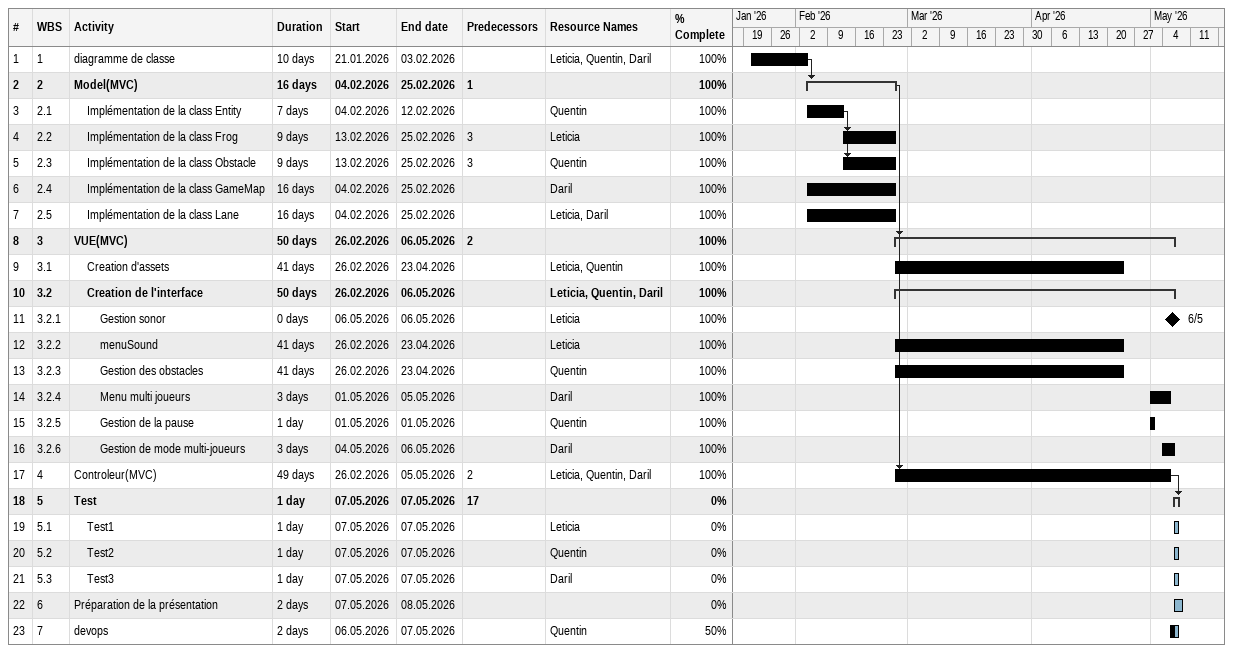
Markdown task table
| ID | WBS | Task | Duration | Start | Finish | Predecessors | Resources | % complete |
|---|---|---|---|---|---|---|---|---|
| 1 | 1 | diagramme de classe | 10d | 2026-01-21 | 2026-02-03 |  | Leticia, Quentin, Daril | 100 |
| 2 | 2 | **Model(MVC)** | 16d | 2026-02-04 | 2026-02-25 | 1 |  | 100 |
| 3 | 2.1 | Implémentation de la class Entity | 7d | 2026-02-04 | 2026-02-12 |  | Quentin | 100 |
| 4 | 2.2 | Implémentation de la class Frog | 9d | 2026-02-13 | 2026-02-25 | 3 | Leticia | 100 |
| 5 | 2.3 | Implémentation de la class Obstacle | 9d | 2026-02-13 | 2026-02-25 | 3 | Quentin | 100 |
| 6 | 2.4 | Implémentation de la class GameMap | 16d | 2026-02-04 | 2026-02-25 |  | Daril | 100 |
| 7 | 2.5 | Implémentation de la class Lane | 16d | 2026-02-04 | 2026-02-25 |  | Leticia, Daril | 100 |
| 8 | 3 | **VUE(MVC)** | 50d | 2026-02-26 | 2026-05-06 | 2 |  | 100 |
| 9 | 3.1 | Creation d'assets | 41d | 2026-02-26 | 2026-04-23 |  | Leticia, Quentin | 100 |
| 10 | 3.2 | **Creation de l'interface** | 50d | 2026-02-26 | 2026-05-06 |  | Leticia, Quentin, Daril | 100 |
| 11 | 3.2.1 | Gestion sonor | 0d | 2026-05-06 | 2026-05-06 |  | Leticia | 100 |
| 12 | 3.2.2 | menuSound | 41d | 2026-02-26 | 2026-04-23 |  | Leticia | 100 |
| 13 | 3.2.3 | Gestion des obstacles | 41d | 2026-02-26 | 2026-04-23 |  | Quentin | 100 |
| 14 | 3.2.4 | Menu multi joueurs | 3d | 2026-05-01 | 2026-05-05 |  | Daril | 100 |
| 15 | 3.2.5 | Gestion de la pause | 1d | 2026-05-01 | 2026-05-01 |  | Quentin | 100 |
| 16 | 3.2.6 | Gestion de mode multi-joueurs | 3d | 2026-05-04 | 2026-05-06 |  | Daril | 100 |
| 17 | 4 | Controleur(MVC) | 49d | 2026-02-26 | 2026-05-05 | 2 | Leticia, Quentin, Daril | 100 |
| 18 | 5 | **Test** | 1d | 2026-05-07 | 2026-05-07 | 17 |  | 0 |
| 19 | 5.1 | Test1 | 1d | 2026-05-07 | 2026-05-07 |  | Leticia | 0 |
| 20 | 5.2 | Test2 | 1d | 2026-05-07 | 2026-05-07 |  | Quentin | 0 |
| 21 | 5.3 | Test3 | 1d | 2026-05-07 | 2026-05-07 |  | Daril | 0 |
| 22 | 6 | Préparation de la présentation | 2d | 2026-05-07 | 2026-05-08 |  |  | 0 |
| 23 | 7 | devops | 2d | 2026-05-06 | 2026-05-07 |  | Quentin | 50 |
